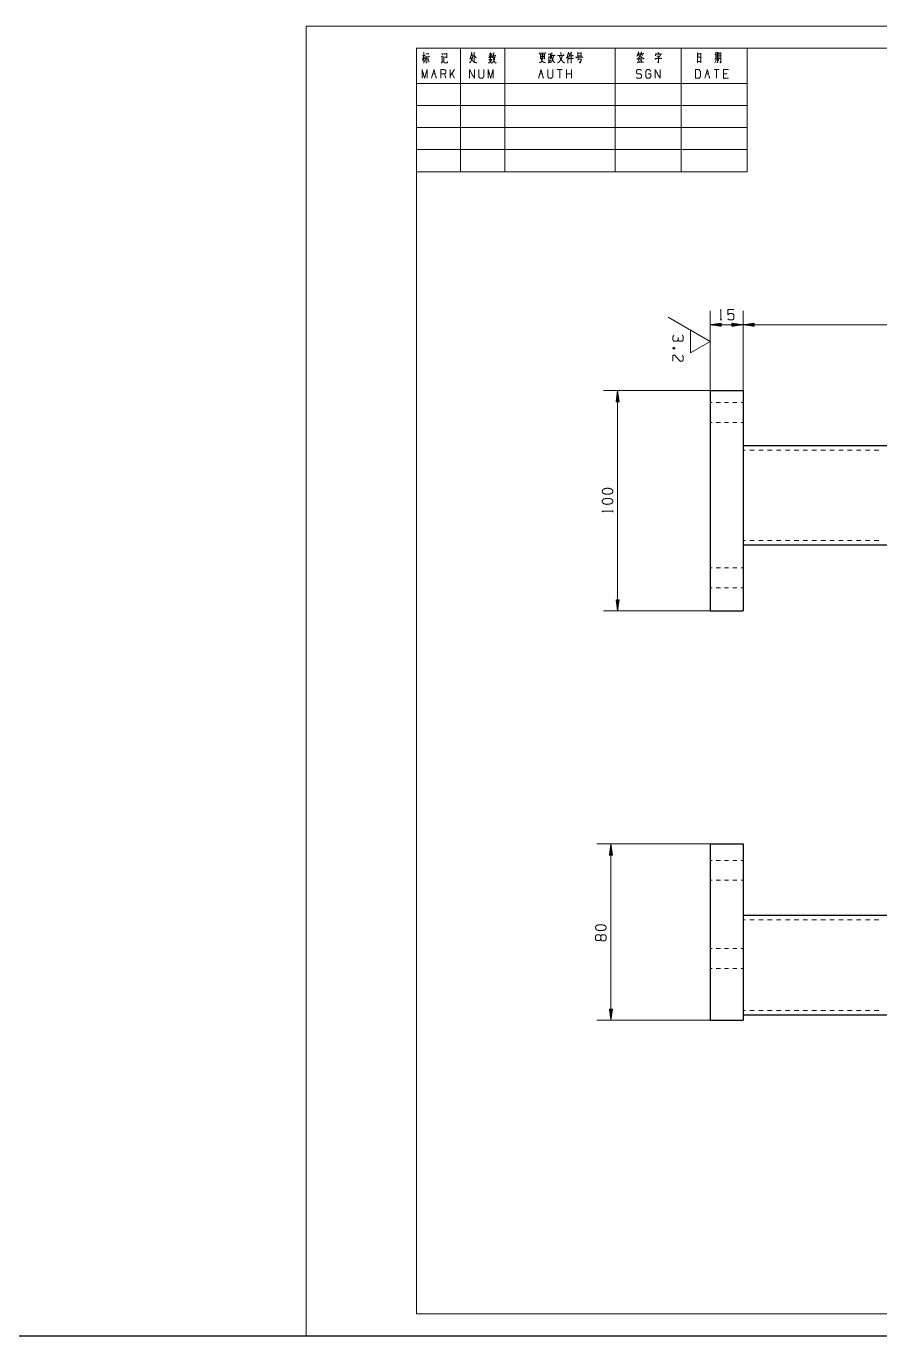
# Model space of a CAD drawing. Header units: millimetres. Extents: x 2210 to 79821, y -19430 to 2344.
# Drawn here: x 2709.6 to 2903.2, y 1492.8 to 1789.8 of the extents above; entities that cross this region are included whole.
import ezdxf

# ---------------------------------------------------------------- set-up
doc = ezdxf.new("R2010")
doc.units = ezdxf.units.MM
doc.layers.add('101', color=7, linetype='Continuous', true_color=0xffffff)

msp = doc.modelspace()

# ---------------------------------------------------------------- linework, layer by layer
msp.add_line((2209.78, 1492.82), (13049.16, 1492.82))
at = {"layer": '101', "color": 133, "linetype": 'Continuous', "lineweight": 18}
for p, q in [((2773.14, 1789.82), (2773.14, 1492.82)), ((3193.14, 1789.82), (2773.14, 1789.82)), ((2798.14, 1784.82), (2798.14, 1756.82)), ((2798.14, 1784.82), (2873.14, 1784.82)), ((2798.14, 1784.82), (2798.14, 1497.82)), ((2798.14, 1784.82), (2873.14, 1784.82)), ((3188.14, 1784.82), (2798.14, 1784.82)), ((2798.14, 1784.82), (2873.14, 1784.82)), ((2808.14, 1784.82), (2808.14, 1756.82)), ((2818.14, 1784.82), (2818.14, 1756.82)), ((2843.14, 1784.82), (2843.14, 1756.82)), ((2858.14, 1784.82), (2858.14, 1756.82)), ((2873.14, 1784.82), (2873.14, 1756.82)), ((2798.14, 1776.82), (2873.14, 1776.82)), ((2798.14, 1771.82), (2873.14, 1771.82)), ((2798.14, 1766.82), (2873.14, 1766.82)), ((2798.14, 1761.82), (2873.14, 1761.82)), ((2798.14, 1756.82), (2873.14, 1756.82)), ((2798.14, 1497.82), (3188.14, 1497.82)), ((2773.14, 1492.82), (3193.14, 1492.82))]:
    msp.add_line(p, q, dxfattribs=at)
at = {"layer": '101', "color": 72, "linetype": 'Continuous', "lineweight": 18}
for p, q in [((2799.71, 1783.12), (2799.49, 1782.01)), ((2799.5, 1783.19), (2800.12, 1783.19)), ((2799.82, 1782.96), (2800.04, 1782.48)), ((2800.25, 1782.61), (2800.01, 1781.74)), ((2800.7, 1782.59), (2801.01, 1781.7)), ((2803.88, 1783.7), (2804.01, 1783.31)), ((2804.27, 1782.9), (2804.36, 1782.79)), ((2810.55, 1783.23), (2810.9, 1783.23)), ((2814.53, 1782.3), (2815.29, 1782.3)), ((2814.83, 1783.02), (2814.56, 1782.61)), ((2814.66, 1783.6), (2814.8, 1783.31)), ((2815.02, 1783), (2815.25, 1782.73)), ((2815.28, 1783.64), (2815.09, 1783.31)), ((2826.24, 1782.59), (2827.11, 1782.59)), ((2826.25, 1783.31), (2827.13, 1783.31)), ((2826.25, 1782.96), (2827.11, 1782.96)), ((2827.14, 1783.45), (2827.14, 1782.38)), ((2828.14, 1782.98), (2828.14, 1781.72)), ((2828.15, 1782.83), (2828.49, 1782.83)), ((2828.53, 1783.64), (2828.5, 1782.71)), ((2832.41, 1783.1), (2832.41, 1781.47)), ((2834.69, 1783.68), (2835.45, 1783.68)), ((2834.69, 1783.1), (2835.45, 1783.1)), ((2834.87, 1782.73), (2834.69, 1782.15)), ((2834.74, 1782.38), (2835.47, 1782.38)), ((2835.47, 1783.87), (2835.47, 1782.92)), ((2848.44, 1782.34), (2848.62, 1781.84)), ((2848.49, 1782.54), (2849.2, 1782.54)), ((2848.74, 1782.44), (2848.9, 1782.03)), ((2849.26, 1782.38), (2849.06, 1781.72)), ((2849.18, 1783.5), (2849.35, 1783.16)), ((2866.05, 1782.15), (2865.79, 1781.53)), ((2865.99, 1782.77), (2866.39, 1782.77)), ((2866.32, 1782.19), (2866.42, 1781.86)), ((2866.36, 1783.95), (2866.46, 1783.81)), ((2803.79, 1781.45), (2804.07, 1781.9)), ((2805.76, 1778), (2805.76, 1779.97)), ((2806.73, 1779.97), (2805.76, 1778.6)), ((2806.73, 1778), (2806.17, 1779.18)), ((2831.15, 1779.97), (2830.04, 1779.97)), ((2830.6, 1779.97), (2830.6, 1778)), ((2832.16, 1778), (2832.16, 1779.97)), ((2833.27, 1778), (2833.27, 1779.97)), ((2866.74, 1779.97), (2865.63, 1779.97)), ((2866.18, 1779.97), (2866.18, 1778)), ((2866.89, 1781.76), (2867.14, 1781.51)), ((2801.8, 1778.99), (2802.35, 1778.99)), ((2804.75, 1778), (2804.48, 1778.99)), ((2826.08, 1778.99), (2826.63, 1778.99)), ((2833.27, 1778.99), (2832.16, 1778.99)), ((2863.78, 1778.99), (2864.34, 1778.99)), ((2868.58, 1778.99), (2867.75, 1778.99)), ((2866.96, 1723.2), (2867.38, 1723.2)), ((2856.7, 1716.86), (2856.28, 1716.7)), ((2842.64, 1679.58), (2842.64, 1680.01))]:
    msp.add_line(p, q, dxfattribs=at)
at = {"layer": '101', "color": 163, "linetype": 'Continuous', "lineweight": 13}
for p, q in [((2864.69, 1718.3), (2855.17, 1723.8)), ((2860.24, 1715.73), (2860.24, 1720.87)), ((2864.69, 1718.3), (2860.24, 1715.73))]:
    msp.add_line(p, q, dxfattribs=at)
at = {"layer": '101', "color": 22, "linetype": 'Continuous', "lineweight": 18}
for p, q in [((2864.69, 1707.2), (2864.69, 1725.29)), ((2872.19, 1707.2), (2872.19, 1725.29)), ((2872.19, 1707.2), (2872.19, 1725.29)), ((2867.23, 1722.45), (2864.69, 1722.11)), ((2864.69, 1714.49), (2864.69, 1722.11)), ((2864.69, 1722.11), (2867.23, 1721.78)), ((2864.69, 1722.11), (2872.19, 1722.11)), ((2867.23, 1722.14), (2864.88, 1722.14)), ((2867.23, 1722.09), (2864.88, 1722.09)), ((2867.23, 1722.19), (2865.27, 1722.19)), ((2867.23, 1722.04), (2865.27, 1722.04)), ((2867.23, 1722.24), (2865.65, 1722.24)), ((2867.23, 1721.99), (2865.65, 1721.99)), ((2867.23, 1722.29), (2866.04, 1722.29)), ((2867.23, 1721.93), (2866.04, 1721.93)), ((2867.23, 1722.34), (2866.43, 1722.34)), ((2867.23, 1721.88), (2866.43, 1721.88)), ((2867.23, 1722.39), (2866.81, 1722.39)), ((2867.23, 1721.83), (2866.81, 1721.83)), ((2867.23, 1722.44), (2867.2, 1722.44)), ((2867.23, 1722.44), (2867.2, 1722.44)), ((2867.23, 1721.78), (2867.2, 1721.78)), ((2867.23, 1721.78), (2867.2, 1721.78)), ((2867.23, 1721.78), (2867.23, 1722.45)), ((2869.65, 1722.45), (2869.65, 1721.78)), ((2872.19, 1722.11), (2869.65, 1722.45)), ((2869.65, 1722.44), (2869.68, 1722.44)), ((2869.65, 1722.44), (2869.68, 1722.44)), ((2869.65, 1722.39), (2870.07, 1722.39)), ((2869.65, 1722.34), (2870.45, 1722.34)), ((2869.65, 1722.29), (2870.84, 1722.29)), ((2869.65, 1722.24), (2871.22, 1722.24)), ((2869.65, 1722.19), (2871.61, 1722.19)), ((2869.65, 1722.14), (2872, 1722.14)), ((2869.65, 1721.78), (2872.19, 1722.11)), ((2869.65, 1722.09), (2872, 1722.09)), ((2869.65, 1722.04), (2871.61, 1722.04)), ((2869.65, 1721.99), (2871.22, 1721.99)), ((2869.65, 1721.93), (2870.84, 1721.93)), ((2869.65, 1721.88), (2870.45, 1721.88)), ((2869.65, 1721.83), (2870.07, 1721.83)), ((2869.65, 1721.78), (2869.68, 1721.78)), ((2869.65, 1721.78), (2869.68, 1721.78)), ((2874.73, 1722.45), (2872.19, 1722.11)), ((2872.19, 1722.11), (2874.73, 1721.78)), ((2872.19, 1722.11), (2997.19, 1722.11)), ((2874.73, 1722.14), (2872.38, 1722.14)), ((2874.73, 1722.09), (2872.38, 1722.09)), ((2874.73, 1722.19), (2872.77, 1722.19)), ((2874.73, 1722.04), (2872.77, 1722.04)), ((2874.73, 1722.24), (2873.15, 1722.24)), ((2874.73, 1721.99), (2873.15, 1721.99)), ((2874.73, 1722.29), (2873.54, 1722.29)), ((2874.73, 1721.93), (2873.54, 1721.93)), ((2874.73, 1722.34), (2873.93, 1722.34)), ((2874.73, 1721.88), (2873.93, 1721.88)), ((2874.73, 1722.39), (2874.31, 1722.39)), ((2874.73, 1721.83), (2874.31, 1721.83)), ((2874.73, 1722.44), (2874.7, 1722.44)), ((2874.73, 1722.44), (2874.7, 1722.44)), ((2874.73, 1721.78), (2874.7, 1721.78)), ((2874.73, 1721.78), (2874.7, 1721.78)), ((2874.73, 1721.78), (2874.73, 1722.45)), ((2864.69, 1707.2), (2840.55, 1707.2)), ((2843.73, 1707.2), (2843.39, 1704.66)), ((2843.45, 1704.66), (2843.45, 1705.08)), ((2843.5, 1704.66), (2843.5, 1705.47)), ((2843.55, 1704.66), (2843.55, 1705.85)), ((2843.6, 1704.66), (2843.6, 1706.24)), ((2843.65, 1704.66), (2843.65, 1706.62)), ((2843.7, 1704.66), (2843.7, 1707.01)), ((2844.06, 1704.66), (2843.73, 1707.2)), ((2843.73, 1657.2), (2843.73, 1707.2)), ((2843.75, 1704.66), (2843.75, 1707.01)), ((2843.8, 1704.66), (2843.8, 1706.62)), ((2843.86, 1704.66), (2843.86, 1706.24)), ((2843.91, 1704.66), (2843.91, 1705.85)), ((2843.96, 1704.66), (2843.96, 1705.47)), ((2844.01, 1704.66), (2844.01, 1705.08)), ((2843.39, 1704.66), (2844.06, 1704.66)), ((2843.4, 1704.66), (2843.4, 1704.7)), ((2843.4, 1704.66), (2843.4, 1704.7)), ((2844.06, 1704.66), (2844.06, 1704.7)), ((2844.06, 1704.66), (2844.06, 1704.7)), ((2843.39, 1659.74), (2843.73, 1657.2)), ((2844.06, 1659.74), (2843.39, 1659.74)), ((2843.4, 1659.74), (2843.4, 1659.71)), ((2843.4, 1659.74), (2843.4, 1659.71)), ((2843.45, 1659.74), (2843.45, 1659.33)), ((2843.5, 1659.74), (2843.5, 1658.94)), ((2843.55, 1659.74), (2843.55, 1658.55)), ((2843.6, 1659.74), (2843.6, 1658.17)), ((2843.65, 1659.74), (2843.65, 1657.78)), ((2843.7, 1659.74), (2843.7, 1657.4)), ((2843.73, 1657.2), (2844.06, 1659.74)), ((2843.75, 1659.74), (2843.75, 1657.4)), ((2843.8, 1659.74), (2843.8, 1657.78)), ((2843.86, 1659.74), (2843.86, 1658.17)), ((2843.91, 1659.74), (2843.91, 1658.55)), ((2843.96, 1659.74), (2843.96, 1658.94)), ((2844.01, 1659.74), (2844.01, 1659.33)), ((2844.06, 1659.74), (2844.06, 1659.71)), ((2844.06, 1659.74), (2844.06, 1659.71)), ((2864.69, 1657.2), (2840.55, 1657.2)), ((2864.69, 1604.38), (2839.03, 1604.38)), ((2842.2, 1604.38), (2841.87, 1601.84)), ((2842.13, 1601.84), (2842.13, 1603.8)), ((2842.18, 1601.84), (2842.18, 1604.19)), ((2842.54, 1601.84), (2842.2, 1604.38)), ((2842.2, 1564.38), (2842.2, 1604.38)), ((2842.23, 1601.84), (2842.23, 1604.19)), ((2842.28, 1601.84), (2842.28, 1603.8)), ((2841.87, 1601.84), (2841.87, 1601.87)), ((2841.87, 1601.84), (2841.87, 1601.87)), ((2841.87, 1601.84), (2842.54, 1601.84)), ((2841.92, 1601.84), (2841.92, 1602.26)), ((2841.97, 1601.84), (2841.97, 1602.64)), ((2842.03, 1601.84), (2842.03, 1603.03)), ((2842.08, 1601.84), (2842.08, 1603.41)), ((2842.33, 1601.84), (2842.33, 1603.41)), ((2842.38, 1601.84), (2842.38, 1603.03)), ((2842.43, 1601.84), (2842.43, 1602.64)), ((2842.48, 1601.84), (2842.48, 1602.26)), ((2842.53, 1601.84), (2842.53, 1601.87)), ((2842.53, 1601.84), (2842.53, 1601.87)), ((2841.87, 1566.92), (2841.87, 1566.89)), ((2841.87, 1566.92), (2842.2, 1564.38)), ((2841.87, 1566.92), (2841.87, 1566.89)), ((2842.54, 1566.92), (2841.87, 1566.92)), ((2841.92, 1566.92), (2841.92, 1566.5)), ((2841.97, 1566.92), (2841.97, 1566.12)), ((2842.03, 1566.92), (2842.03, 1565.73)), ((2842.08, 1566.92), (2842.08, 1565.34)), ((2842.13, 1566.92), (2842.13, 1564.96)), ((2842.18, 1566.92), (2842.18, 1564.57)), ((2842.2, 1564.38), (2842.54, 1566.92)), ((2842.23, 1566.92), (2842.23, 1564.57)), ((2842.28, 1566.92), (2842.28, 1564.96)), ((2842.33, 1566.92), (2842.33, 1565.34)), ((2842.38, 1566.92), (2842.38, 1565.73)), ((2842.43, 1566.92), (2842.43, 1566.12)), ((2842.48, 1566.92), (2842.48, 1566.5)), ((2842.53, 1566.92), (2842.53, 1566.89)), ((2842.53, 1566.92), (2842.53, 1566.89)), ((2864.69, 1564.38), (2839.03, 1564.38))]:
    msp.add_line(p, q, dxfattribs=at)
at = {"layer": '101', "color": 92, "linetype": 'Continuous', "lineweight": 25}
for p, q in [((2864.69, 1707.2), (2872.19, 1707.2)), ((2864.69, 1707.2), (2864.69, 1657.2)), ((2872.19, 1707.2), (2872.19, 1657.2)), ((2872.19, 1694.7), (2997.19, 1694.7)), ((2872.19, 1672.2), (2997.19, 1672.2)), ((2864.69, 1657.2), (2872.19, 1657.2)), ((2864.69, 1604.38), (2872.19, 1604.38)), ((2864.69, 1604.38), (2864.69, 1564.38)), ((2872.19, 1604.38), (2872.19, 1564.38)), ((2997.19, 1588.13), (2872.19, 1588.13)), ((2872.19, 1565.63), (2997.19, 1565.63)), ((2864.69, 1564.38), (2872.19, 1564.38))]:
    msp.add_line(p, q, dxfattribs=at)
at = {"layer": '101', "color": 53, "linetype": 'Continuous', "lineweight": 18}
for p, q in [((2865.16, 1704.45), (2864.69, 1704.45)), ((2867.03, 1704.45), (2866.1, 1704.45)), ((2868.91, 1704.45), (2867.97, 1704.45)), ((2870.78, 1704.45), (2869.85, 1704.45)), ((2872.19, 1704.45), (2871.72, 1704.45)), ((2864.69, 1699.95), (2865.16, 1699.95)), ((2866.1, 1699.95), (2867.03, 1699.95)), ((2867.97, 1699.95), (2868.91, 1699.95)), ((2869.85, 1699.95), (2870.78, 1699.95)), ((2871.72, 1699.95), (2872.19, 1699.95)), ((2872.19, 1693.7), (2872.69, 1693.7)), ((2873.7, 1693.7), (2874.71, 1693.7)), ((2875.72, 1693.7), (2876.73, 1693.7)), ((2877.73, 1693.7), (2878.74, 1693.7)), ((2879.75, 1693.7), (2880.76, 1693.7)), ((2881.77, 1693.7), (2882.77, 1693.7)), ((2883.78, 1693.7), (2884.79, 1693.7)), ((2885.8, 1693.7), (2886.81, 1693.7)), ((2887.81, 1693.7), (2888.82, 1693.7)), ((2889.83, 1693.7), (2890.84, 1693.7)), ((2891.85, 1693.7), (2892.85, 1693.7)), ((2893.86, 1693.7), (2894.87, 1693.7)), ((2895.88, 1693.7), (2896.89, 1693.7)), ((2897.89, 1693.7), (2898.9, 1693.7)), ((2899.91, 1693.7), (2900.92, 1693.7)), ((2901.93, 1693.7), (2902.94, 1693.7)), ((2872.19, 1673.2), (2872.69, 1673.2)), ((2873.7, 1673.2), (2874.71, 1673.2)), ((2875.72, 1673.2), (2876.73, 1673.2)), ((2877.73, 1673.2), (2878.74, 1673.2)), ((2879.75, 1673.2), (2880.76, 1673.2)), ((2881.77, 1673.2), (2882.77, 1673.2)), ((2883.78, 1673.2), (2884.79, 1673.2)), ((2885.8, 1673.2), (2886.81, 1673.2)), ((2887.81, 1673.2), (2888.82, 1673.2)), ((2889.83, 1673.2), (2890.84, 1673.2)), ((2891.85, 1673.2), (2892.85, 1673.2)), ((2893.86, 1673.2), (2894.87, 1673.2)), ((2895.88, 1673.2), (2896.89, 1673.2)), ((2897.89, 1673.2), (2898.9, 1673.2)), ((2899.91, 1673.2), (2900.92, 1673.2)), ((2901.93, 1673.2), (2902.94, 1673.2)), ((2865.16, 1666.95), (2864.69, 1666.95)), ((2867.03, 1666.95), (2866.1, 1666.95)), ((2868.91, 1666.95), (2867.97, 1666.95)), ((2870.78, 1666.95), (2869.85, 1666.95)), ((2872.19, 1666.95), (2871.72, 1666.95)), ((2864.69, 1662.45), (2865.16, 1662.45)), ((2866.1, 1662.45), (2867.03, 1662.45)), ((2867.97, 1662.45), (2868.91, 1662.45)), ((2869.85, 1662.45), (2870.78, 1662.45)), ((2871.72, 1662.45), (2872.19, 1662.45)), ((2865.16, 1600.63), (2864.69, 1600.63)), ((2867.03, 1600.63), (2866.1, 1600.63)), ((2868.91, 1600.63), (2867.97, 1600.63)), ((2870.78, 1600.63), (2869.85, 1600.63)), ((2872.19, 1600.63), (2871.72, 1600.63)), ((2864.69, 1596.13), (2865.16, 1596.13)), ((2866.1, 1596.13), (2867.03, 1596.13)), ((2867.97, 1596.13), (2868.91, 1596.13)), ((2869.85, 1596.13), (2870.78, 1596.13)), ((2871.72, 1596.13), (2872.19, 1596.13)), ((2872.69, 1587.13), (2872.19, 1587.13)), ((2874.71, 1587.13), (2873.7, 1587.13)), ((2876.73, 1587.13), (2875.72, 1587.13)), ((2878.74, 1587.13), (2877.73, 1587.13)), ((2880.76, 1587.13), (2879.75, 1587.13)), ((2882.77, 1587.13), (2881.77, 1587.13)), ((2884.79, 1587.13), (2883.78, 1587.13)), ((2886.81, 1587.13), (2885.8, 1587.13)), ((2888.82, 1587.13), (2887.81, 1587.13)), ((2890.84, 1587.13), (2889.83, 1587.13)), ((2892.85, 1587.13), (2891.85, 1587.13)), ((2894.87, 1587.13), (2893.86, 1587.13)), ((2896.89, 1587.13), (2895.88, 1587.13)), ((2898.9, 1587.13), (2897.89, 1587.13)), ((2900.92, 1587.13), (2899.91, 1587.13)), ((2902.94, 1587.13), (2901.93, 1587.13)), ((2865.16, 1580.63), (2864.69, 1580.63)), ((2867.03, 1580.63), (2866.1, 1580.63)), ((2868.91, 1580.63), (2867.97, 1580.63)), ((2870.78, 1580.63), (2869.85, 1580.63)), ((2872.19, 1580.63), (2871.72, 1580.63)), ((2864.69, 1576.13), (2865.16, 1576.13)), ((2866.1, 1576.13), (2867.03, 1576.13)), ((2867.97, 1576.13), (2868.91, 1576.13)), ((2869.85, 1576.13), (2870.78, 1576.13)), ((2871.72, 1576.13), (2872.19, 1576.13)), ((2872.19, 1566.63), (2872.69, 1566.63)), ((2873.7, 1566.63), (2874.71, 1566.63)), ((2875.72, 1566.63), (2876.73, 1566.63)), ((2877.73, 1566.63), (2878.74, 1566.63)), ((2879.75, 1566.63), (2880.76, 1566.63)), ((2881.77, 1566.63), (2882.77, 1566.63)), ((2883.78, 1566.63), (2884.79, 1566.63)), ((2885.8, 1566.63), (2886.81, 1566.63)), ((2887.81, 1566.63), (2888.82, 1566.63)), ((2889.83, 1566.63), (2890.84, 1566.63)), ((2891.85, 1566.63), (2892.85, 1566.63)), ((2893.86, 1566.63), (2894.87, 1566.63)), ((2895.88, 1566.63), (2896.89, 1566.63)), ((2897.89, 1566.63), (2898.9, 1566.63)), ((2899.91, 1566.63), (2900.92, 1566.63)), ((2901.93, 1566.63), (2902.94, 1566.63))]:
    msp.add_line(p, q, dxfattribs=at)
at = {"layer": '101', "color": 72, "linetype": 'Continuous', "lineweight": 18}
for points, knots in [([(2799.71, 1783.89), (2799.81, 1783.77), (2799.81, 1781.43)], [0, 0, 0.064393, 1, 1]), ([(2800.06, 1782.9), (2801.01, 1782.9), (2800.95, 1783.06), (2800.88, 1782.92)], [0, 0, 0.737857, 0.874089, 1, 1]), ([(2800.23, 1783.52), (2800.86, 1783.52), (2800.82, 1783.64), (2800.77, 1783.56)], [0, 0, 0.736257, 0.890366, 1, 1]), ([(2800.5, 1782.9), (2800.5, 1781.47), (2800.34, 1781.55)], [0, 0, 0.887515, 1, 1]), ([(2803.69, 1782.96), (2803.93, 1782.96), (2803.93, 1783.08), (2803.93, 1781.63)], [0, 0, 0.136549, 0.204721, 1, 1]), ([(2804.42, 1783.52), (2804.34, 1783.45), (2804.29, 1783.52), (2805.02, 1783.52), (2805.02, 1783.7), (2805.02, 1782.61), (2805.02, 1782.79), (2804.36, 1782.79), (2804.36, 1781.65), (2804.37, 1781.57), (2804.49, 1781.53), (2805.18, 1781.53), (2805.18, 1781.84)], [0, 0, 0.017819, 0.033666, 0.169515, 0.204099, 0.407776, 0.442364, 0.564628, 0.775991, 0.791603, 0.814658, 0.942357, 1, 1]), ([(2810.93, 1783.37), (2810.85, 1782.77), (2810.79, 1782.59), (2810.76, 1782.44), (2810.67, 1782.3), (2810.6, 1782.13), (2810.55, 1782.01), (2810.45, 1781.84), (2810.36, 1781.72), (2810.17, 1781.53)], [0, 0, 0.296659, 0.392137, 0.46442, 0.547267, 0.635799, 0.700206, 0.795426, 0.869797, 1, 1]), ([(2810.6, 1783.95), (2810.67, 1783.77), (2810.6, 1783.5), (2810.57, 1783.35), (2810.51, 1783.16), (2810.45, 1782.96), (2810.39, 1782.77), (2810.35, 1782.61), (2810.28, 1782.48), (2810.19, 1782.34)], [0, 0, 0.116545, 0.278927, 0.365002, 0.478708, 0.603961, 0.717668, 0.817418, 0.901357, 1, 1]), ([(2810.45, 1782.83), (2810.51, 1782.69), (2810.55, 1782.52), (2810.58, 1782.38), (2810.73, 1782.09), (2810.8, 1782.01), (2811.01, 1781.8), (2811.12, 1781.7), (2811.27, 1781.61), (2811.48, 1781.55), (2811.67, 1781.55), (2811.81, 1781.53)], [0, 0, 0.075191, 0.157626, 0.228751, 0.384956, 0.438117, 0.578248, 0.65344, 0.734339, 0.837348, 0.928887, 1, 1]), ([(2811.18, 1783.93), (2811.24, 1783.79), (2811.24, 1781.7)], [0, 0, 0.06955, 1, 1]), ([(2811.21, 1783.21), (2811.69, 1782.54), (2811.69, 1782.73)], [0, 0, 0.814818, 1, 1]), ([(2815.15, 1782.23), (2815.03, 1781.98), (2814.96, 1781.8), (2814.83, 1781.61), (2814.69, 1781.51), (2814.47, 1781.47)], [0, 0, 0.251055, 0.434029, 0.64262, 0.795766, 1, 1]), ([(2814.87, 1783.77), (2815, 1783.7), (2814.94, 1783.74), (2814.94, 1782.59), (2814.94, 1783.12), (2814.53, 1783.12), (2815.35, 1783.12)], [0, 0, 0.046318, 0.069123, 0.437816, 0.608997, 0.739331, 1, 1]), ([(2814.9, 1782.5), (2814.72, 1781.92), (2815.16, 1781.45)], [0, 0, 0.483237, 1, 1]), ([(2815.86, 1783.02), (2815.86, 1782.77), (2815.84, 1782.5), (2815.76, 1782.21), (2815.65, 1781.92), (2815.51, 1781.72), (2815.37, 1781.53), (2815.16, 1781.41)], [0, 0, 0.134106, 0.280228, 0.441583, 0.610314, 0.742762, 0.870657, 1, 1]), ([(2815.6, 1783.79), (2815.73, 1783.64), (2815.69, 1783.68), (2815.35, 1782.63)], [0, 0, 0.143537, 0.187773, 1, 1]), ([(2815.51, 1782.83), (2815.56, 1782.63), (2815.6, 1782.38), (2815.69, 1782.09), (2815.81, 1781.8), (2815.94, 1781.57), (2816.13, 1781.43), (2816.17, 1781.57)], [0, 0, 0.122124, 0.267694, 0.442444, 0.622807, 0.774615, 0.912625, 1, 1]), ([(2815.57, 1783.1), (2816.07, 1783.1), (2816.04, 1783.27), (2815.98, 1783.16)], [0, 0, 0.634119, 0.848445, 1, 1]), ([(2826.05, 1783.68), (2826.02, 1783.58), (2825.93, 1783.7), (2827.41, 1783.7), (2827.33, 1783.81), (2827.28, 1783.7)], [0, 0, 0.054227, 0.130909, 0.87613, 0.940043, 1, 1]), ([(2826.7, 1783.7), (2826.7, 1782.54), (2826.66, 1782.4), (2826.65, 1782.23), (2826.59, 1782.03), (2826.51, 1781.86), (2826.43, 1781.74), (2826.29, 1781.63), (2826.16, 1781.57), (2825.96, 1781.55)], [0, 0, 0.455623, 0.515134, 0.580482, 0.665033, 0.736192, 0.79598, 0.861823, 0.919058, 1, 1]), ([(2826.15, 1783.45), (2826.24, 1783.31), (2826.24, 1782.4)], [0, 0, 0.156848, 1, 1]), ([(2826.35, 1782.42), (2826.43, 1782.25), (2826.51, 1782.11), (2826.62, 1781.98), (2826.69, 1781.86), (2826.76, 1781.76), (2826.89, 1781.7), (2827.04, 1781.61), (2827.2, 1781.57), (2827.39, 1781.53)], [0, 0, 0.124249, 0.240531, 0.35103, 0.449957, 0.536949, 0.636896, 0.752292, 0.866372, 1, 1]), ([(2828.17, 1781.72), (2828.08, 1781.53), (2828.02, 1781.55), (2828.55, 1782.19)], [0, 0, 0.187521, 0.244051, 1, 1]), ([(2828.2, 1783.48), (2828.12, 1783.39), (2828.06, 1783.48), (2828.5, 1783.48)], [0, 0, 0.169755, 0.325542, 1, 1]), ([(2829.18, 1783.19), (2829.16, 1782.98), (2829.13, 1782.77), (2829.1, 1782.54), (2829.05, 1782.34), (2828.97, 1782.15), (2828.88, 1782.01), (2828.78, 1781.84), (2828.68, 1781.74), (2828.55, 1781.63), (2828.34, 1781.53)], [0, 0, 0.105429, 0.211651, 0.328282, 0.437572, 0.539265, 0.625346, 0.724284, 0.79827, 0.883378, 1, 1]), ([(2828.81, 1783.87), (2828.86, 1783.79), (2828.77, 1783.23), (2828.65, 1782.81), (2828.61, 1782.67), (2828.49, 1782.44)], [0, 0, 0.062603, 0.440485, 0.727862, 0.828992, 1, 1]), ([(2828.75, 1783), (2828.78, 1782.81), (2828.83, 1782.63), (2828.86, 1782.42), (2828.94, 1782.25), (2829.02, 1782.11), (2829.09, 1781.94), (2829.19, 1781.8), (2829.34, 1781.65), (2829.53, 1781.55)], [0, 0, 0.109654, 0.220947, 0.342501, 0.451483, 0.545868, 0.651144, 0.754315, 0.874064, 1, 1]), ([(2828.81, 1783.21), (2829.51, 1783.21), (2829.43, 1783.31), (2829.31, 1783.19)], [0, 0, 0.696293, 0.830826, 1, 1]), ([(2830.27, 1783.27), (2830.19, 1783.16), (2830.14, 1783.21), (2831.62, 1783.21), (2831.52, 1783.37), (2831.42, 1783.23)], [0, 0, 0.066333, 0.095822, 0.818123, 0.913284, 1, 1]), ([(2831.18, 1783.23), (2831.11, 1782.83), (2830.96, 1782.42), (2830.7, 1781.98), (2830.46, 1781.7), (2830.13, 1781.51)], [0, 0, 0.190069, 0.398701, 0.640199, 0.817216, 1, 1]), ([(2830.55, 1783.12), (2830.63, 1782.9), (2830.8, 1782.4), (2831.08, 1782.01), (2831.39, 1781.65), (2831.66, 1781.53), (2831.72, 1781.61), (2831.62, 1781.45)], [0, 0, 0.103286, 0.330833, 0.538837, 0.740597, 0.872112, 0.915905, 1, 1]), ([(2830.77, 1783.89), (2830.95, 1783.48), (2830.96, 1783.58), (2830.89, 1783.37)], [0, 0, 0.581176, 0.716263, 1, 1]), ([(2832.57, 1783.95), (2832.6, 1783.81), (2832.4, 1783.16), (2832.32, 1782.92), (2832.23, 1782.77), (2832.13, 1782.59)], [0, 0, 0.101083, 0.561706, 0.738774, 0.854629, 1, 1]), ([(2832.72, 1782.48), (2832.69, 1782.34), (2832.62, 1782.48), (2833.71, 1782.48), (2833.64, 1782.61), (2833.61, 1782.5)], [0, 0, 0.08907, 0.186879, 0.848313, 0.935185, 1, 1]), ([(2832.88, 1783.74), (2832.98, 1783.52), (2832.92, 1783.6), (2832.72, 1782.73)], [0, 0, 0.200658, 0.282145, 1, 1]), ([(2832.82, 1783.12), (2833.64, 1783.12), (2833.58, 1783.27), (2833.51, 1783.12)], [0, 0, 0.720068, 0.857376, 1, 1]), ([(2833.14, 1783.95), (2833.26, 1783.81), (2833.2, 1783.87), (2833.2, 1781.47)], [0, 0, 0.069697, 0.101625, 1, 1]), ([(2834.41, 1782.73), (2834.37, 1782.67), (2834.28, 1782.77), (2835.82, 1782.77), (2835.73, 1782.83), (2835.63, 1782.73)], [0, 0, 0.038001, 0.105809, 0.873511, 0.927246, 1, 1]), ([(2834.63, 1783.89), (2834.71, 1783.81), (2834.71, 1782.96)], [0, 0, 0.115189, 1, 1]), ([(2835.54, 1782.44), (2835.26, 1781.47), (2834.99, 1781.76)], [0, 0, 0.71586, 1, 1]), ([(2849.07, 1783.97), (2849.19, 1783.85), (2849.15, 1783.87), (2848.85, 1783.21), (2848.72, 1782.96), (2848.58, 1782.77), (2848.41, 1782.54), (2848.09, 1782.34)], [0, 0, 0.080396, 0.103261, 0.444362, 0.576789, 0.688375, 0.819716, 1, 1]), ([(2848.43, 1783.99), (2848.53, 1783.85), (2848.5, 1783.89), (2848.11, 1782.98), (2848.34, 1783.52), (2848.85, 1783.52), (2848.44, 1783.52), (2848.59, 1783.16)], [0, 0, 0.057042, 0.07334, 0.392466, 0.581127, 0.745774, 0.87749, 1, 1]), ([(2848.79, 1783.08), (2848.98, 1782.92), (2849.18, 1782.79), (2849.32, 1782.69), (2849.53, 1782.52), (2849.72, 1782.5), (2849.56, 1782.42)], [0, 0, 0.194845, 0.370351, 0.508814, 0.712321, 0.860156, 1, 1]), ([(2849.03, 1783.52), (2849.61, 1783.52), (2849.54, 1783.66), (2849.47, 1783.56)], [0, 0, 0.669422, 0.855054, 1, 1]), ([(2852.47, 1782.5), (2852.35, 1782.34), (2852.26, 1782.48), (2853.71, 1782.48), (2853.58, 1782.59), (2853.51, 1782.5)], [0, 0, 0.096613, 0.17732, 0.867547, 0.947356, 1, 1]), ([(2852.38, 1783.74), (2852.5, 1783.52), (2852.47, 1783.6), (2852.29, 1783.1)], [0, 0, 0.294025, 0.394866, 1, 1]), ([(2852.45, 1783.5), (2853.56, 1783.5), (2853.64, 1783.66), (2853.42, 1783.19)], [0, 0, 0.611939, 0.711554, 1, 1]), ([(2852.61, 1783.02), (2853.29, 1783.02), (2853.34, 1783.08), (2853.01, 1782.71), (2852.91, 1782.79), (2852.98, 1782.71), (2852.98, 1781.55), (2852.76, 1781.7)], [0, 0, 0.230144, 0.259318, 0.430979, 0.476011, 0.513789, 0.910079, 1, 1]), ([(2852.91, 1783.93), (2853.02, 1783.64), (2853.07, 1783.68), (2853.02, 1783.58)], [0, 0, 0.644011, 0.768354, 1, 1]), ([(2861.81, 1783.77), (2861.88, 1783.6), (2861.88, 1781.51), (2861.88, 1781.84), (2862.59, 1781.84), (2862.59, 1781.53), (2862.59, 1783.7), (2862.59, 1783.58), (2861.9, 1783.58), (2861.9, 1782.77), (2862.6, 1782.77)], [0, 0, 0.022322, 0.280074, 0.320905, 0.407511, 0.44579, 0.713751, 0.729062, 0.813864, 0.913394, 1, 1]), ([(2865.99, 1783.95), (2866.11, 1783.81), (2866.04, 1783.89), (2866.04, 1782.38), (2865.76, 1782.38), (2866.61, 1782.38), (2866.39, 1782.38), (2866.39, 1783.89), (2866.39, 1783.5), (2865.77, 1783.5), (2866.56, 1783.5), (2866.39, 1783.5), (2866.39, 1783.08), (2866.01, 1783.08)], [0, 0, 0.025061, 0.039924, 0.243199, 0.280605, 0.39479, 0.42432, 0.627595, 0.680502, 0.763188, 0.869498, 0.893122, 0.948813, 1, 1]), ([(2866.62, 1783.85), (2866.67, 1783.7), (2866.67, 1782.52), (2866.61, 1782.25), (2866.48, 1781.94), (2866.39, 1781.7), (2866.27, 1781.51)], [0, 0, 0.062372, 0.548434, 0.661879, 0.800828, 0.909362, 1, 1]), ([(2866.67, 1783.68), (2867.14, 1783.68), (2867.14, 1783.81), (2867.14, 1781.45), (2867.14, 1783.1), (2866.7, 1783.1), (2867.11, 1783.1), (2867.11, 1782.52), (2866.7, 1782.52)], [0, 0, 0.072646, 0.091913, 0.457973, 0.714856, 0.782961, 0.846526, 0.936435, 1, 1]), ([(2799.4, 1778), (2799.4, 1779.97), (2799.96, 1778), (2800.51, 1779.97), (2800.51, 1778)], [0, 0, 0.245192, 0.5, 0.754808, 1, 1]), ([(2803.64, 1778), (2803.64, 1779.97), (2804.48, 1779.97), (2804.75, 1779.78), (2804.75, 1779.18), (2804.48, 1778.99), (2803.64, 1778.99)], [0, 0, 0.400952, 0.571035, 0.639278, 0.761676, 0.829917, 1, 1]), ([(2810.14, 1778), (2810.14, 1779.97), (2811.26, 1778), (2811.26, 1779.97)], [0, 0, 0.317574, 0.682426, 1, 1]), ([(2812.27, 1779.97), (2812.27, 1778.39), (2812.53, 1778), (2813.08, 1778), (2813.38, 1778.39), (2813.38, 1779.97)], [0, 0, 0.337152, 0.438599, 0.557781, 0.662848, 1, 1]), ([(2814.39, 1778), (2814.39, 1779.97), (2814.94, 1778), (2815.5, 1779.97), (2815.5, 1778)], [0, 0, 0.245192, 0.5, 0.754808, 1, 1]), ([(2827.92, 1779.97), (2827.92, 1778.39), (2828.18, 1778), (2828.74, 1778), (2829.03, 1778.39), (2829.03, 1779.97)], [0, 0, 0.337152, 0.438599, 0.557781, 0.662848, 1, 1]), ([(2847.99, 1778.19), (2848.27, 1778), (2848.84, 1778), (2849.12, 1778.21), (2849.12, 1778.79), (2848.84, 1778.99), (2848.28, 1778.99), (2847.99, 1779.18), (2847.99, 1779.78), (2848.28, 1779.97), (2848.84, 1779.97), (2849.12, 1779.78)], [0, 0, 0.068035, 0.184054, 0.254521, 0.372333, 0.442799, 0.555843, 0.626367, 0.748393, 0.81892, 0.931964, 1, 1]), ([(2848.37, 1781.63), (2848.25, 1781.53), (2848.21, 1781.63), (2849.6, 1781.63), (2849.53, 1781.76), (2849.42, 1781.61)], [0, 0, 0.078897, 0.135659, 0.837617, 0.910404, 1, 1]), ([(2850.68, 1778.99), (2851.24, 1778.99), (2851.24, 1778.39), (2850.96, 1778), (2850.39, 1778), (2850.11, 1778.39), (2850.11, 1779.57), (2850.4, 1779.97), (2850.95, 1779.97), (2851.22, 1779.57)], [0, 0, 0.103295, 0.214797, 0.304261, 0.410274, 0.499739, 0.718892, 0.809956, 0.910533, 1, 1]), ([(2852.25, 1778), (2852.25, 1779.97), (2853.36, 1778), (2853.36, 1779.97)], [0, 0, 0.317574, 0.682426, 1, 1]), ([(2861.39, 1778), (2862.2, 1778), (2862.5, 1778.39), (2862.5, 1779.57), (2862.2, 1779.97), (2861.39, 1779.97), (2861.39, 1778)], [0, 0, 0.142133, 0.227159, 0.431787, 0.516817, 0.65895, 1, 1]), ([(2863.51, 1778), (2864.06, 1779.97), (2864.62, 1778)], [0, 0, 0.5, 1, 1]), ([(2868.86, 1778), (2867.75, 1778), (2867.75, 1779.97), (2868.86, 1779.97)], [0, 0, 0.265389, 0.734611, 1, 1]), ([(2867.03, 1725.38), (2867.17, 1725.58), (2867.17, 1723.2)], [0, 0, 0.093486, 1, 1]), ([(2868.76, 1723.43), (2869.09, 1723.2), (2869.78, 1723.2), (2870.12, 1723.43), (2870.12, 1724.38), (2869.78, 1724.63), (2869.09, 1724.63), (2868.76, 1724.4), (2868.76, 1725.58), (2870.12, 1725.58)], [0, 0, 0.062228, 0.168343, 0.230572, 0.376816, 0.441266, 0.547381, 0.609608, 0.790489, 1, 1]), ([(2856.48, 1719.72), (2856.25, 1719.4), (2856.25, 1718.72), (2856.48, 1718.38), (2857.2, 1718.38), (2857.45, 1718.72), (2857.45, 1719.23)], [0, 0, 0.124123, 0.34369, 0.472445, 0.703376, 0.836727, 1, 1]), ([(2857.45, 1718.72), (2857.68, 1718.38), (2858.4, 1718.38), (2858.63, 1718.72), (2858.63, 1719.4), (2858.4, 1719.74)], [0, 0, 0.153873, 0.429852, 0.583724, 0.846122, 1, 1]), ([(2856.28, 1716.86), (2856.28, 1716.7), (2856.5, 1716.62), (2856.7, 1716.7), (2856.7, 1716.86), (2856.5, 1716.95), (2856.28, 1716.86), (2856.7, 1716.7)], [0, 0, 0.093979, 0.236783, 0.365956, 0.459935, 0.589108, 0.731913, 1, 1]), ([(2858.4, 1715.17), (2858.63, 1714.85), (2858.63, 1714.16), (2858.4, 1713.83), (2857.93, 1713.83), (2856.73, 1715.19), (2856.25, 1715.17), (2856.25, 1713.83)], [0, 0, 0.069691, 0.192976, 0.265274, 0.350227, 0.674741, 0.759752, 1, 1]), ([(2842.64, 1684.51), (2842.39, 1684.84), (2841.69, 1685.02), (2841.21, 1685.02), (2840.49, 1684.84), (2840.26, 1684.51), (2840.26, 1684.17), (2840.49, 1683.84), (2841.21, 1683.66), (2841.69, 1683.68), (2842.39, 1683.84), (2842.64, 1684.17), (2842.64, 1684.51)], [0, 0, 0.067527, 0.183972, 0.260585, 0.380944, 0.446143, 0.500306, 0.565506, 0.685865, 0.76253, 0.87831, 0.945837, 1, 1]), ([(2842.64, 1682.23), (2842.39, 1682.57), (2841.69, 1682.74), (2841.21, 1682.74), (2840.49, 1682.57), (2840.26, 1682.23), (2840.26, 1681.9), (2840.49, 1681.56), (2841.21, 1681.38), (2841.69, 1681.4), (2842.39, 1681.56), (2842.64, 1681.9), (2842.64, 1682.23)], [0, 0, 0.067527, 0.183972, 0.260584, 0.380943, 0.446142, 0.500305, 0.565505, 0.685864, 0.762529, 0.87831, 0.945837, 1, 1]), ([(2840.46, 1679.65), (2840.26, 1679.8), (2842.64, 1679.8)], [0, 0, 0.093486, 1, 1]), ([(2841.11, 1585.55), (2840.86, 1585.88), (2840.16, 1586.06), (2839.69, 1586.06), (2838.96, 1585.88), (2838.74, 1585.55), (2838.74, 1585.21), (2838.96, 1584.87), (2839.69, 1584.7), (2840.16, 1584.71), (2840.86, 1584.87), (2841.11, 1585.21), (2841.11, 1585.55)], [0, 0, 0.067526, 0.183972, 0.260584, 0.380943, 0.446141, 0.500306, 0.565504, 0.685864, 0.762529, 0.878309, 0.945835, 1, 1]), ([(2839.91, 1582.76), (2839.69, 1582.44), (2838.96, 1582.44), (2838.74, 1582.76), (2838.74, 1583.45), (2838.96, 1583.78), (2839.69, 1583.78), (2839.91, 1583.45), (2839.91, 1582.76), (2840.16, 1582.42), (2840.86, 1582.42), (2841.11, 1582.76), (2841.11, 1583.45), (2840.89, 1583.78), (2840.16, 1583.78), (2839.91, 1583.45)], [0, 0, 0.047573, 0.136085, 0.183658, 0.267815, 0.317165, 0.405677, 0.455027, 0.539185, 0.590297, 0.675756, 0.726869, 0.811026, 0.860376, 0.948888, 1, 1])]:
    msp.add_open_spline(points, degree=1, knots=knots, dxfattribs=at)
for points in [[(2801.52, 1778), (2802.08, 1779.97), (2802.63, 1778)], [(2825.8, 1778), (2826.35, 1779.97), (2826.91, 1778)]]:
    msp.add_open_spline(points, degree=1, dxfattribs=at)

doc.saveas('drawing.dxf')
